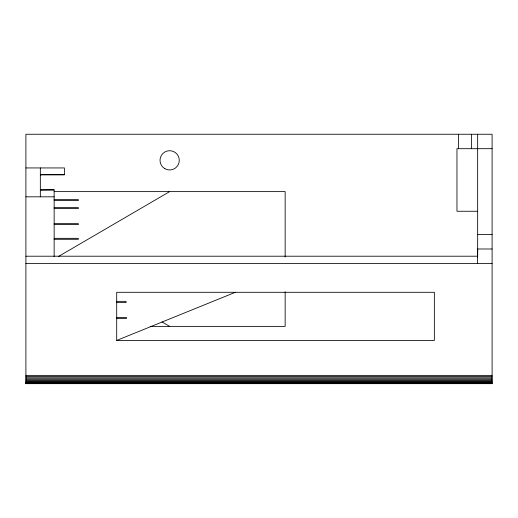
<?xml version="1.0" encoding="UTF-8"?>
<svg xmlns="http://www.w3.org/2000/svg" width="518" height="518" viewBox="0 0 518 518"><rect width="100%" height="100%" fill="white"/><g stroke="black" fill="none" stroke-linecap="round" stroke-linejoin="round"><path stroke-width="0.78" d="M477.615 257.012L477.661 248.99L492.1 248.99M477.661 248.99L477.57 263.429M58.32 256.565L169.645 191.621M116.705 340.43L434.349 340.43L434.349 292.301L116.705 292.301L116.705 340.43L235.34 292.301M54.144 256.637L54.144 189.879L40.339 190.015L40.941 190.009M64.4 174.747L40.339 174.747L64.4 174.747L64.4 167.942L25.9 167.942M492.1 148.692L456.967 148.692L456.967 211.26L477.661 211.26M40.339 189.879L54.144 189.879M54.144 191.621L285.153 191.621L285.153 256.98M25.9 196.821L54.144 196.821M54.144 199.631L78.354 199.631L78.354 200.589L54.144 200.589M54.144 207.634L78.354 207.634L78.354 208.599L54.144 208.599M54.144 223.646L78.354 223.646L78.354 224.611L54.144 224.611M477.661 234.55L492.1 234.55M54.144 238.332L78.354 238.332L78.354 239.297L54.144 239.297M25.9 256.209L477.57 256.209M25.9 263.429L492.1 263.429M116.705 301.346L126.055 301.346L126.055 302.603L116.705 302.603M116.705 317.469L126.489 317.469L126.489 318.434L116.705 318.434M150.265 326.379L285.153 326.379L285.153 291.679M25.9 375.375L492.1 375.375M25.9 376.612L492.1 376.612M25.9 377.803L492.1 377.803M25.9 378.93L492.1 378.93M25.9 379.979L492.1 379.979M25.9 380.924L492.1 380.924M25.9 381.753L492.1 381.753M25.9 382.452L492.1 382.452M25.9 383.009L492.1 383.009M25.9 383.417L492.1 383.417M25.9 383.663L492.1 383.663L492.1 134.253L25.9 134.253L25.9 383.747M40.339 174.741L41.343 174.747M161.992 321.911L169.645 326.379M477.661 134.253L477.661 257.012M471.406 134.253L471.406 148.692M458.501 134.253L458.501 148.692M40.339 167.942L40.339 196.821M164.834 168.674A9.628 9.628 0 0 0 179.273 160.34A9.628 9.628 0 0 0 164.834 152.001A9.628 9.628 0 0 0 164.834 168.674"/></g></svg>
